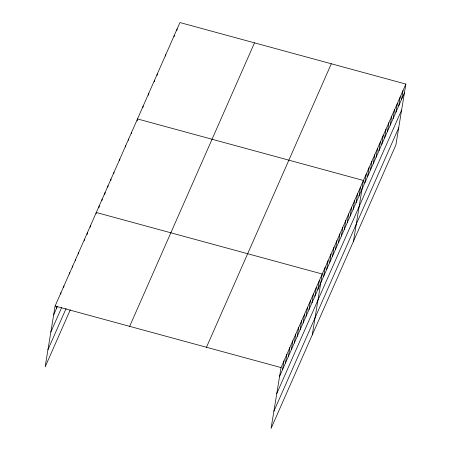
<?xml version="1.0" encoding="UTF-8"?>
<svg xmlns="http://www.w3.org/2000/svg" width="451" height="451" viewBox="0 0 451 451"><rect width="100%" height="100%" fill="white"/><g stroke="black" fill="none" stroke-linecap="round" stroke-linejoin="round"><path stroke-width="0.68" d="M405.866 84.078L281.029 367.576L271.062 428.45L395.899 144.951L405.866 84.078L179.938 22.55L55.101 306.049L45.134 366.922L70.277 309.82M56.595 308.196L56.927 306.161M60.761 294.041L60.986 292.682M63.704 287.36L63.929 286.002M69.589 273.994L69.815 272.635M72.532 267.313L72.758 265.949M75.475 260.627L75.7 259.269M78.418 253.947L78.643 252.588M84.303 240.58L84.529 239.222M87.133 234.576L87.471 232.541M90.189 227.214L90.409 225.855M96.074 213.853L96.294 212.494L322.228 274.022L312.255 334.896M98.904 207.849L99.237 205.808M101.96 200.486L102.18 199.128M104.79 194.482L105.122 192.447M107.845 187.12L108.065 185.761M110.788 180.439L111.008 179.081M113.731 173.759L113.951 172.4M119.616 160.393L119.836 159.034M125.502 147.026L125.722 145.667M128.445 140.346L128.665 138.987M131.388 133.665L131.607 132.301M137.16 120.975L137.493 118.94L363.421 180.468L353.454 241.341M142.928 107.445L143.153 106.086M148.48 95.274L148.813 93.233M154.248 81.744L154.473 80.385M157.078 75.317L157.303 73.958M165.568 56.037L165.788 54.678M174.058 36.762L174.278 35.403M176.888 30.335L177.108 28.977M282.529 369.724L283.972 360.89M285.466 363.044L286.915 354.21M288.409 356.363L289.858 347.529M291.352 349.677L292.8 340.843M294.294 342.997L295.743 334.163M297.237 336.316L298.686 327.482M300.18 329.63L301.629 320.796M303.123 322.95L304.572 314.116M306.066 316.269L307.514 307.435M309.008 309.583L310.457 300.749M311.951 302.903L313.4 294.069M314.894 296.222L316.343 287.383M317.837 289.536L319.285 280.702M323.722 276.175L325.171 267.336M326.665 269.489L328.114 260.655M329.608 262.809L331.057 253.975M332.55 256.129L333.999 247.289M335.493 249.442L336.942 240.608M338.436 242.762L339.885 233.928M341.379 236.076L342.828 227.242M344.322 229.396L345.77 220.562M347.264 222.715L348.713 213.881M350.207 216.029L351.656 207.195M353.15 209.349L354.593 200.515M356.093 202.668L357.536 193.834M359.035 195.982L360.479 187.148M364.808 182.875L366.251 174.041M367.638 176.448L369.081 167.614M370.468 170.021L371.912 161.187M373.298 163.6L374.742 154.761M376.123 157.173L377.572 148.34M378.953 150.747L380.402 141.913M381.783 144.32L383.232 135.486M384.613 137.893L386.062 129.059M387.443 131.466L388.892 122.633M390.273 125.04L391.722 116.206M393.103 118.619L394.552 109.785M395.933 112.192L397.382 103.358M398.763 105.765L400.212 96.931M401.593 99.338L403.042 90.504M53.652 314.883L57.401 306.376M50.839 332.054L61.81 307.148M47.941 349.75L66.134 308.439M129.657 326.349L254.494 42.856M206.473 347.27L331.31 63.771M279.586 376.41L404.423 92.912M276.773 393.582L401.61 110.089M273.875 411.278L398.712 127.78M55.101 306.049L281.029 367.576"/></g></svg>
